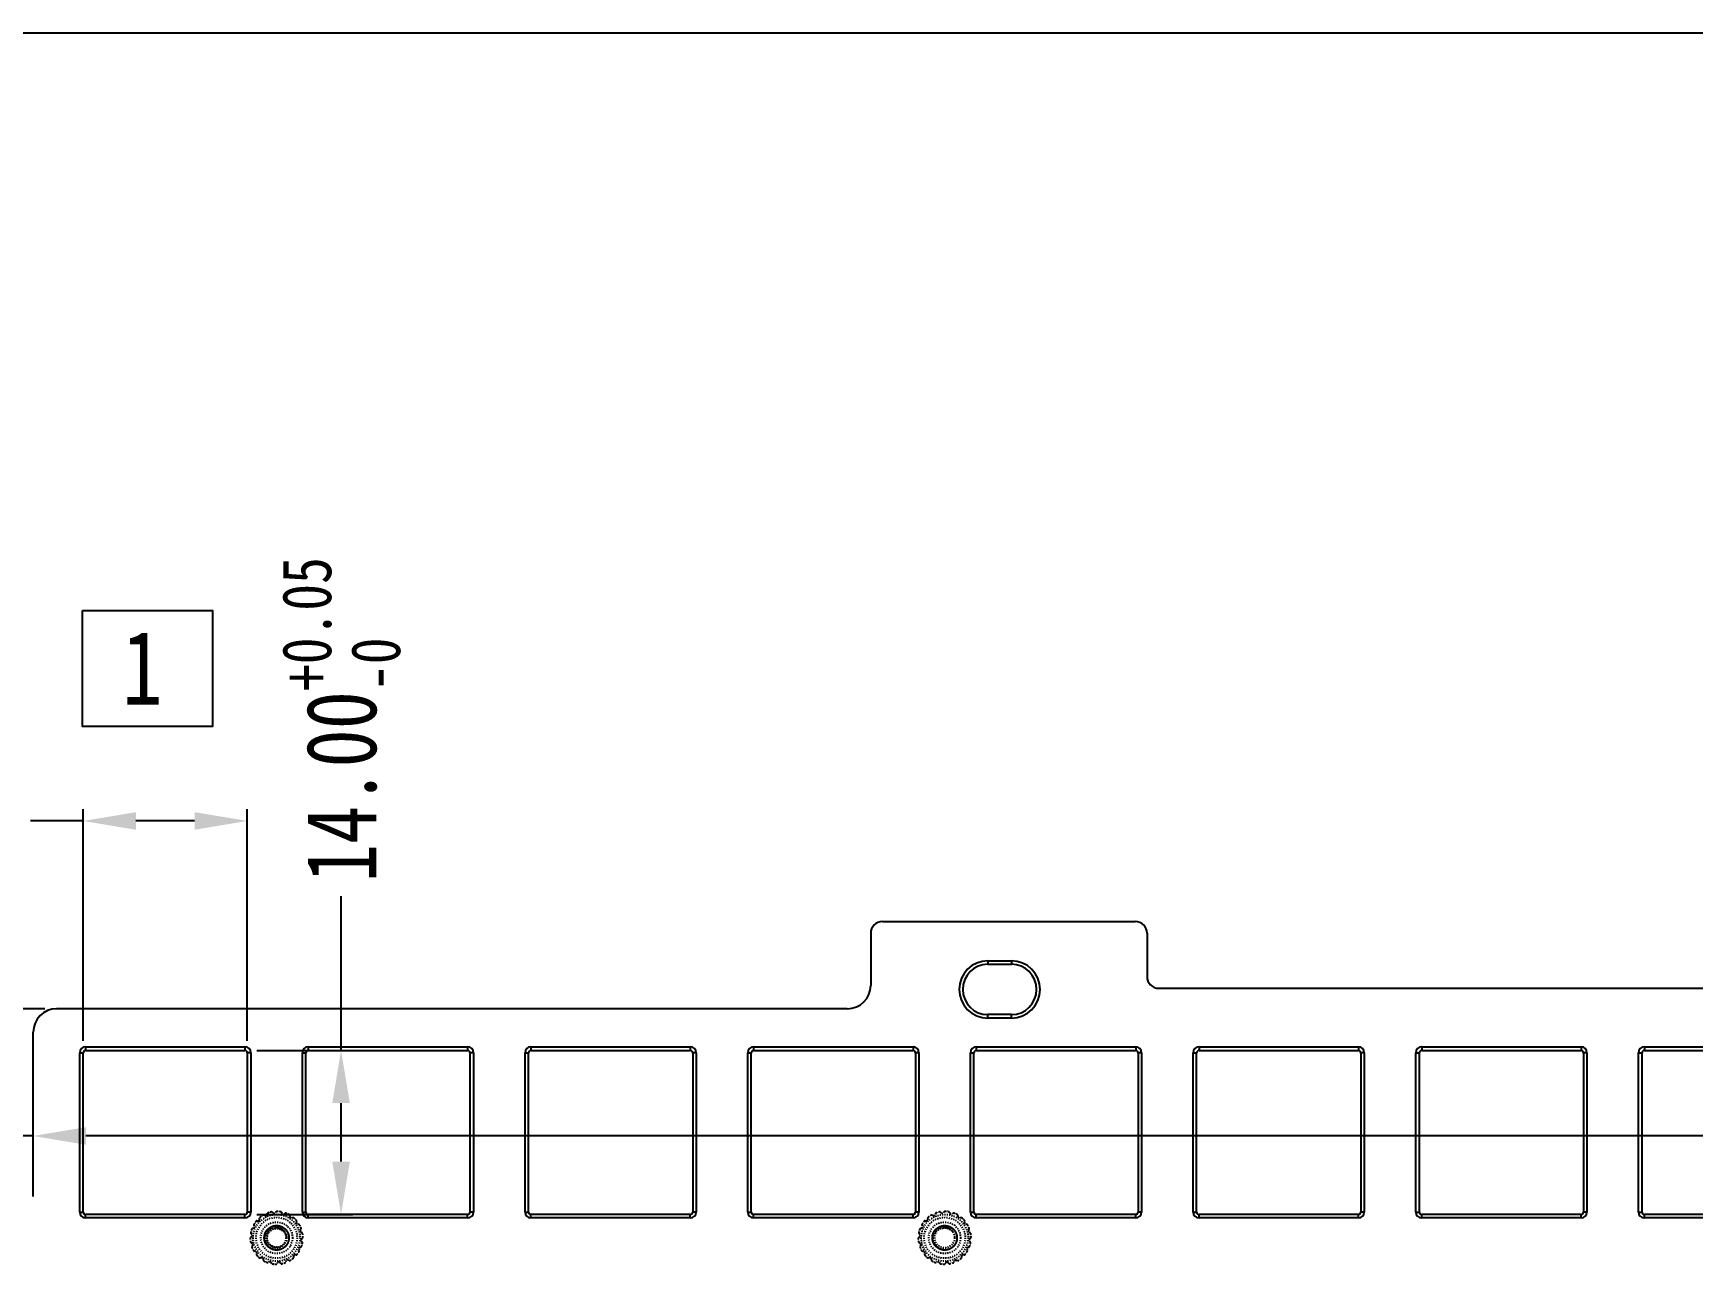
# Model space of a CAD drawing. Header units: inches. Extents: x 1466 to 2556, y -36 to 323.
# Drawn here: x 2161.7 to 2303.3, y 217.5 to 322.8 of the extents above; entities that cross this region are included whole.
import ezdxf

# ---------------------------------------------------------------- set-up
doc = ezdxf.new("R2010")
doc.units = ezdxf.units.IN
doc.header["$LTSCALE"] = 0.909449
doc.header["$MEASUREMENT"] = 0
doc.header["$PDMODE"] = 3
doc.header["$PDSIZE"] = 0.3125
doc.linetypes.add('HIDDEN', pattern=[0.2, 0.1, -0.1])
doc.linetypes.add('PHANTOM', pattern=[0.8, 0.45, -0.05, 0.1, -0.05, 0.1, -0.05])
doc.layers.get('0').update_dxf_attribs({"linetype": 'CONTINUOUS'})
doc.layers.get('Defpoints').update_dxf_attribs({"linetype": 'CONTINUOUS'})
doc.layers.add('DEFAULT_2', color=8, linetype='HIDDEN')
doc.layers.add('DEFAULT_3', color=7, linetype='PHANTOM')
doc.styles.get("Standard").update_dxf_attribs({"font": 'txt', "width": 0.8})
doc.dimstyles.get("Standard").update_dxf_attribs({"dimtxt": 6, "dimasz": 4.5, "dimexe": 1, "dimexo": 1, "dimgap": 0.09, "dimtad": 0, "dimzin": 1, "dimdsep": 46, "dimtxsty": 'STANDARD', "dimcen": 0.09, "dimclrd": 5, "dimclre": 5, "dimclrt": 1, "dimadec": 0, "dimazin": 0, "dimtp": 0.01, "dimtm": 0.01, "dimtfac": 1, "dimtofl": 0, "dimtmove": 0, "dimatfit": 3, "dimfxl": 1, "dimtolj": 1, "dimtzin": 4, "dimarcsym": 0})

# ---------------------------------------------------------------- blocks, each defined once
blk = doc.blocks.new('*D45')
at = {"layer": 'DEFAULT_3', "color": 3, "linetype": 'ByBlock', "lineweight": -2}
for p, q in [((2165.95, 236.75), (2165.95, 256.53)), ((2179.95, 236.75), (2179.95, 256.53)), ((2165.95, 255.53), (2161.45, 255.53)), ((2175.45, 255.53), (2170.45, 255.53))]:
    blk.add_line(p, q, dxfattribs=at)
at = {"layer": 'DEFAULT_3', "color": 3, "linetype": 'ByBlock'}
for points in [[(2170.45, 256.28), (2170.45, 254.78), (2165.95, 255.53)], [(2175.45, 256.28), (2175.45, 254.78), (2179.95, 255.53)]]:
    blk.add_solid(points, dxfattribs=at)
at = {"layer": 'Defpoints', "color": 0, "linetype": 'ByBlock'}
for p in [(2179.95, 255.53), (2165.95, 235.75), (2179.95, 235.75)]:
    blk.add_point(p, dxfattribs=at)
at = {"layer": 'DEFAULT_3', "color": 3, "linetype": 'ByBlock', "insert": (2146.4, 255.53), "char_height": 6, "attachment_point": 5}
blk.add_mtext('\\A1;14.00{\\H0.7x;\\S+0.05^ -0;}', dxfattribs=at)
blk = doc.blocks.new('*D46')
at = {"layer": 'DEFAULT_3', "color": 3, "linetype": 'ByBlock', "lineweight": -2}
for p, q in [((2187.95, 235.95), (2187.95, 249.12)), ((2180.75, 235.95), (2188.95, 235.95)), ((2187.95, 226.45), (2187.95, 231.45)), ((2180.75, 221.95), (2188.95, 221.95))]:
    blk.add_line(p, q, dxfattribs=at)
at = {"layer": 'DEFAULT_3', "color": 3, "linetype": 'ByBlock'}
for points in [[(2187.2, 231.45), (2188.7, 231.45), (2187.95, 235.95)], [(2187.2, 226.45), (2188.7, 226.45), (2187.95, 221.95)]]:
    blk.add_solid(points, dxfattribs=at)
at = {"layer": 'Defpoints', "color": 0, "linetype": 'ByBlock'}
for p in [(2179.75, 235.95), (2187.95, 235.95), (2179.75, 221.95)]:
    blk.add_point(p, dxfattribs=at)
at = {"layer": 'DEFAULT_3', "color": 3, "linetype": 'ByBlock', "insert": (2187.95, 264.17), "char_height": 6, "attachment_point": 5, "rotation": 90}
blk.add_mtext('\\A1;14.00{\\H0.7x;\\S+0.05^ -0;}', dxfattribs=at)
blk = doc.blocks.new('*D49')
at = {"layer": 'DEFAULT_3', "color": 3, "linetype": 'ByBlock', "lineweight": -2}
for p, q in [((2161.68, 224.46), (2161.68, 229.64)), ((2474.28, 224.46), (2474.28, 229.64)), ((2161.68, 228.64), (2157.18, 228.64)), ((2469.78, 228.64), (2166.18, 228.64))]:
    blk.add_line(p, q, dxfattribs=at)
at = {"layer": 'DEFAULT_3', "color": 3, "linetype": 'ByBlock'}
for points in [[(2166.18, 229.39), (2166.18, 227.89), (2161.68, 228.64)], [(2469.78, 229.39), (2469.78, 227.89), (2474.28, 228.64)]]:
    blk.add_solid(points, dxfattribs=at)
at = {"layer": 'Defpoints', "color": 0, "linetype": 'ByBlock'}
for p in [(2161.68, 228.64), (2161.68, 223.46), (2474.28, 223.46)]:
    blk.add_point(p, dxfattribs=at)
at = {"layer": 'DEFAULT_3', "color": 3, "linetype": 'ByBlock', "insert": (2137.49, 228.64), "char_height": 6, "attachment_point": 5}
blk.add_mtext('\\A1;312.60%%P0.10', dxfattribs=at)
blk = doc.blocks.new('*D51')
at = {"layer": 'DEFAULT_3', "color": 3, "linetype": 'ByBlock', "lineweight": -2}
for p, q in [((2162.68, 239.5), (2106.8, 239.5)), ((2107.8, 235), (2107.8, 196.62)), ((2107.8, 138.45), (2107.8, 174.84)), ((2175.71, 133.95), (2106.8, 133.95))]:
    blk.add_line(p, q, dxfattribs=at)
at = {"layer": 'DEFAULT_3', "color": 3, "linetype": 'ByBlock'}
for points in [[(2107.05, 235), (2108.55, 235), (2107.8, 239.5)], [(2107.05, 138.45), (2108.55, 138.45), (2107.8, 133.95)]]:
    blk.add_solid(points, dxfattribs=at)
at = {"layer": 'Defpoints', "color": 0, "linetype": 'ByBlock'}
for p in [(2163.68, 239.5), (2107.8, 133.95), (2176.71, 133.95)]:
    blk.add_point(p, dxfattribs=at)
at = {"layer": 'DEFAULT_3', "color": 3, "linetype": 'ByBlock', "insert": (2107.8, 185.73), "char_height": 6, "attachment_point": 5, "rotation": 90}
blk.add_mtext('\\A1;105.55', dxfattribs=at)

msp = doc.modelspace()

# ---------------------------------------------------------------- linework, layer by layer
at = {"color": 7, "linetype": 'Continuous'}
for p, q in [((2234.138, 246.947), (2255.713, 246.947)), ((2233.138, 245.947), (2233.138, 241.497)), ((2256.713, 245.947), (2256.713, 242.247)), ((2243.138, 243.597), (2243.138, 243.297)), ((2243.138, 243.597), (2245.138, 243.597)), ((2245.138, 243.597), (2245.138, 243.297)), ((2243.138, 243.297), (2245.138, 243.297)), ((2257.713, 241.247), (2381.713, 241.247)), ((2231.138, 239.497), (2163.683, 239.497)), ((2243.138, 238.697), (2243.138, 238.997)), ((2245.138, 238.997), (2243.138, 238.997)), ((2245.138, 238.697), (2243.138, 238.697)), ((2245.138, 238.697), (2245.138, 238.997)), ((2161.683, 223.462), (2161.683, 237.497)), ((2165.648, 222.147), (2165.648, 235.747)), ((2165.648, 235.747), (2165.948, 235.747)), ((2165.948, 222.147), (2165.948, 235.747)), ((2166.148, 236.247), (2166.148, 235.947)), ((2166.148, 236.247), (2179.748, 236.247)), ((2166.148, 235.947), (2179.748, 235.947)), ((2179.748, 236.247), (2179.748, 235.947)), ((2179.948, 235.747), (2179.948, 222.147)), ((2180.248, 235.747), (2179.948, 235.747)), ((2180.248, 235.747), (2180.248, 222.147)), ((2184.648, 222.147), (2184.648, 235.747)), ((2184.648, 235.747), (2184.948, 235.747)), ((2184.948, 222.147), (2184.948, 235.747)), ((2185.148, 236.247), (2185.148, 235.947)), ((2185.148, 236.247), (2198.748, 236.247)), ((2185.148, 235.947), (2198.748, 235.947)), ((2198.748, 236.247), (2198.748, 235.947)), ((2198.948, 235.747), (2198.948, 222.147)), ((2199.248, 235.747), (2198.948, 235.747)), ((2199.248, 235.747), (2199.248, 222.147)), ((2203.648, 222.147), (2203.648, 235.747)), ((2203.648, 235.747), (2203.948, 235.747)), ((2203.948, 222.147), (2203.948, 235.747)), ((2204.148, 236.247), (2204.148, 235.947)), ((2204.148, 236.247), (2217.748, 236.247)), ((2204.148, 235.947), (2217.748, 235.947)), ((2217.748, 236.247), (2217.748, 235.947)), ((2217.948, 235.747), (2217.948, 222.147)), ((2218.248, 235.747), (2217.948, 235.747)), ((2218.248, 235.747), (2218.248, 222.147)), ((2222.648, 222.147), (2222.648, 235.747)), ((2222.648, 235.747), (2222.948, 235.747)), ((2222.948, 222.147), (2222.948, 235.747)), ((2223.148, 236.247), (2223.148, 235.947)), ((2223.148, 236.247), (2236.748, 236.247)), ((2223.148, 235.947), (2236.748, 235.947)), ((2236.748, 236.247), (2236.748, 235.947)), ((2236.948, 235.747), (2236.948, 222.147)), ((2237.248, 235.747), (2236.948, 235.747)), ((2237.248, 235.747), (2237.248, 222.147)), ((2241.648, 222.147), (2241.648, 235.747)), ((2241.648, 235.747), (2241.948, 235.747)), ((2241.948, 222.147), (2241.948, 235.747)), ((2242.148, 236.247), (2242.148, 235.947)), ((2242.148, 236.247), (2255.748, 236.247)), ((2242.148, 235.947), (2255.748, 235.947)), ((2255.748, 236.247), (2255.748, 235.947)), ((2255.948, 235.747), (2255.948, 222.147)), ((2256.248, 235.747), (2255.948, 235.747)), ((2256.248, 235.747), (2256.248, 222.147)), ((2260.648, 222.147), (2260.648, 235.747)), ((2260.648, 235.747), (2260.948, 235.747)), ((2260.948, 222.147), (2260.948, 235.747)), ((2261.148, 236.247), (2261.148, 235.947)), ((2261.148, 236.247), (2274.748, 236.247)), ((2261.148, 235.947), (2274.748, 235.947)), ((2274.748, 236.247), (2274.748, 235.947)), ((2274.948, 235.747), (2274.948, 222.147)), ((2275.248, 235.747), (2274.948, 235.747)), ((2275.248, 235.747), (2275.248, 222.147)), ((2279.648, 222.147), (2279.648, 235.747)), ((2279.648, 235.747), (2279.948, 235.747)), ((2279.948, 222.147), (2279.948, 235.747)), ((2280.148, 236.247), (2280.148, 235.947)), ((2280.148, 236.247), (2293.748, 236.247)), ((2280.148, 235.947), (2293.748, 235.947)), ((2293.748, 236.247), (2293.748, 235.947)), ((2293.948, 235.747), (2293.948, 222.147)), ((2294.248, 235.747), (2293.948, 235.747)), ((2294.248, 235.747), (2294.248, 222.147)), ((2298.648, 222.147), (2298.648, 235.747)), ((2298.648, 235.747), (2298.948, 235.747)), ((2298.948, 222.147), (2298.948, 235.747)), ((2299.148, 236.247), (2299.148, 235.947)), ((2299.148, 236.247), (2312.748, 236.247)), ((2299.148, 235.947), (2312.748, 235.947)), ((2165.648, 222.147), (2165.948, 222.147)), ((2166.148, 221.647), (2166.148, 221.947)), ((2179.748, 221.947), (2166.148, 221.947)), ((2179.748, 221.647), (2166.148, 221.647)), ((2179.748, 221.647), (2179.748, 221.947)), ((2180.248, 222.147), (2179.948, 222.147)), ((2184.648, 222.147), (2184.948, 222.147)), ((2185.148, 221.647), (2185.148, 221.947)), ((2198.748, 221.947), (2185.148, 221.947)), ((2198.748, 221.647), (2185.148, 221.647)), ((2198.748, 221.647), (2198.748, 221.947)), ((2199.248, 222.147), (2198.948, 222.147)), ((2203.648, 222.147), (2203.948, 222.147)), ((2204.148, 221.647), (2204.148, 221.947)), ((2217.748, 221.947), (2204.148, 221.947)), ((2217.748, 221.647), (2204.148, 221.647)), ((2217.748, 221.647), (2217.748, 221.947)), ((2218.248, 222.147), (2217.948, 222.147)), ((2222.648, 222.147), (2222.948, 222.147)), ((2223.148, 221.647), (2223.148, 221.947)), ((2236.748, 221.947), (2223.148, 221.947)), ((2236.748, 221.647), (2223.148, 221.647)), ((2236.748, 221.647), (2236.748, 221.947)), ((2237.248, 222.147), (2236.948, 222.147)), ((2241.648, 222.147), (2241.948, 222.147)), ((2242.148, 221.647), (2242.148, 221.947)), ((2255.748, 221.947), (2242.148, 221.947)), ((2255.748, 221.647), (2242.148, 221.647)), ((2255.748, 221.647), (2255.748, 221.947)), ((2256.248, 222.147), (2255.948, 222.147)), ((2260.648, 222.147), (2260.948, 222.147)), ((2261.148, 221.647), (2261.148, 221.947)), ((2274.748, 221.947), (2261.148, 221.947)), ((2274.748, 221.647), (2261.148, 221.647)), ((2274.748, 221.647), (2274.748, 221.947)), ((2275.248, 222.147), (2274.948, 222.147)), ((2279.648, 222.147), (2279.948, 222.147)), ((2280.148, 221.647), (2280.148, 221.947)), ((2293.748, 221.947), (2280.148, 221.947)), ((2293.748, 221.647), (2280.148, 221.647)), ((2293.748, 221.647), (2293.748, 221.947)), ((2294.248, 222.147), (2293.948, 222.147)), ((2298.648, 222.147), (2298.948, 222.147)), ((2299.148, 221.647), (2299.148, 221.947)), ((2312.748, 221.947), (2299.148, 221.947)), ((2312.748, 221.647), (2299.148, 221.647))]:
    msp.add_line(p, q, dxfattribs=at)
for points in [[(2049.467, -35.638), (2556.364, -35.638), (2556.364, 322.773), (2049.467, 322.773)], [(2165.89, 273.502), (2176.983, 273.502), (2176.983, 263.607), (2165.89, 263.607)]]:
    msp.add_lwpolyline(points, close=True)
for centre, radius, start, end in [((2234.138, 245.947), 1, 90, 180), ((2255.713, 245.947), 1, 0, 90), ((2243.138, 241.147), 2.45, 90, 270), ((2245.138, 241.147), 2.45, 270, 90), ((2243.138, 241.147), 2.15, 90, 270), ((2245.138, 241.147), 2.15, 270, 90), ((2257.713, 242.247), 1, 180, 270), ((2231.138, 241.497), 2, 270, 0), ((2163.683, 237.497), 2, 90, 180), ((2166.148, 235.747), 0.5, 90, 180), ((2166.148, 235.747), 0.2, 90, 180), ((2179.748, 235.747), 0.5, 0, 90), ((2179.748, 235.747), 0.2, 0, 90), ((2185.148, 235.747), 0.5, 90, 180), ((2185.148, 235.747), 0.2, 90, 180), ((2198.748, 235.747), 0.5, 0, 90), ((2198.748, 235.747), 0.2, 0, 90), ((2204.148, 235.747), 0.5, 90, 180), ((2204.148, 235.747), 0.2, 90, 180), ((2217.748, 235.747), 0.5, 0, 90), ((2217.748, 235.747), 0.2, 0, 90), ((2223.148, 235.747), 0.5, 90, 180), ((2223.148, 235.747), 0.2, 90, 180), ((2236.748, 235.747), 0.5, 0, 90), ((2236.748, 235.747), 0.2, 0, 90), ((2242.148, 235.747), 0.5, 90, 180), ((2242.148, 235.747), 0.2, 90, 180), ((2255.748, 235.747), 0.5, 0, 90), ((2255.748, 235.747), 0.2, 0, 90), ((2261.148, 235.747), 0.5, 90, 180), ((2261.148, 235.747), 0.2, 90, 180), ((2274.748, 235.747), 0.5, 0, 90), ((2274.748, 235.747), 0.2, 0, 90), ((2280.148, 235.747), 0.5, 90, 180), ((2280.148, 235.747), 0.2, 90, 180), ((2293.748, 235.747), 0.5, 0, 90), ((2293.748, 235.747), 0.2, 0, 90), ((2299.148, 235.747), 0.5, 90, 180), ((2299.148, 235.747), 0.2, 90, 180), ((2166.148, 222.147), 0.5, 180, 270), ((2166.148, 222.147), 0.2, 180, 270), ((2179.748, 222.147), 0.5, 270, 360), ((2179.748, 222.147), 0.2, 270, 0), ((2185.148, 222.147), 0.5, 180, 270), ((2185.148, 222.147), 0.2, 180, 270), ((2198.748, 222.147), 0.5, 270, 0), ((2198.748, 222.147), 0.2, 270, 0), ((2204.148, 222.147), 0.5, 180, 270), ((2204.148, 222.147), 0.2, 180, 270), ((2217.748, 222.147), 0.5, 270, 0), ((2217.748, 222.147), 0.2, 270, 0), ((2223.148, 222.147), 0.5, 180, 270), ((2223.148, 222.147), 0.2, 180, 270), ((2236.748, 222.147), 0.5, 270, 0), ((2236.748, 222.147), 0.2, 270, 0), ((2242.148, 222.147), 0.5, 180, 270), ((2242.148, 222.147), 0.2, 180, 270), ((2255.748, 222.147), 0.5, 270, 0), ((2255.748, 222.147), 0.2, 270, 0), ((2261.148, 222.147), 0.5, 180, 270), ((2261.148, 222.147), 0.2, 180, 270), ((2274.748, 222.147), 0.5, 270, 0), ((2274.748, 222.147), 0.2, 270, 0), ((2280.148, 222.147), 0.5, 180, 270), ((2280.148, 222.147), 0.2, 180, 270), ((2293.748, 222.147), 0.5, 270, 0), ((2293.748, 222.147), 0.2, 270, 0), ((2299.148, 222.147), 0.5, 180, 270), ((2299.148, 222.147), 0.2, 180, 270)]:
    msp.add_arc(centre, radius, start, end, dxfattribs=at)
at = {"layer": 'DEFAULT_2', "color": 8, "linetype": 'HIDDEN'}
for p, q in [((2180.515, 221.028), (2180.558, 220.905)), ((2180.771, 221.394), (2180.901, 221.395)), ((2181, 221.494), (2181.002, 221.624)), ((2181.49, 221.837), (2181.36, 221.883)), ((2181.662, 222.018), (2181.616, 221.896)), ((2182.194, 222.051), (2182.088, 222.138)), ((2182.418, 222.162), (2182.333, 222.063)), ((2182.448, 220.797), (2182.448, 220.994)), ((2182.929, 222.011), (2182.859, 222.129)), ((2183.177, 222.038), (2183.064, 221.975)), ((2183.606, 221.722), (2183.581, 221.857)), ((2183.849, 221.663), (2183.721, 221.642)), ((2184.143, 221.219), (2184.166, 221.355)), ((2184.351, 221.08), (2184.224, 221.105)), ((2237.515, 221.028), (2237.558, 220.905)), ((2237.771, 221.394), (2237.901, 221.395)), ((2238, 221.494), (2238.002, 221.624)), ((2238.49, 221.837), (2238.36, 221.883)), ((2238.662, 222.018), (2238.616, 221.896)), ((2239.194, 222.051), (2239.088, 222.138)), ((2239.418, 222.162), (2239.333, 222.063)), ((2239.448, 220.797), (2239.448, 220.994)), ((2239.929, 222.011), (2239.859, 222.129)), ((2240.177, 222.038), (2240.064, 221.975)), ((2240.606, 221.722), (2240.581, 221.857)), ((2240.849, 221.663), (2240.721, 221.642)), ((2241.143, 221.219), (2241.166, 221.355)), ((2241.351, 221.08), (2241.224, 221.105)), ((2180.332, 220.062), (2180.228, 219.972)), ((2180.262, 220.302), (2180.344, 220.201)), ((2180.384, 219.466), (2180.273, 219.532)), ((2180.499, 220.779), (2180.37, 220.73)), ((2184.476, 220.563), (2184.544, 220.682)), ((2184.624, 220.361), (2184.512, 220.428)), ((2184.552, 219.693), (2184.635, 219.592)), ((2184.565, 219.832), (2184.669, 219.921)), ((2237.332, 220.062), (2237.228, 219.972)), ((2237.262, 220.302), (2237.344, 220.201)), ((2237.384, 219.466), (2237.273, 219.532)), ((2237.499, 220.779), (2237.37, 220.73)), ((2241.476, 220.563), (2241.544, 220.682)), ((2241.624, 220.361), (2241.512, 220.428)), ((2241.552, 219.693), (2241.635, 219.592)), ((2241.565, 219.832), (2241.669, 219.921)), ((2180.42, 219.331), (2180.353, 219.211)), ((2180.673, 218.789), (2180.546, 218.813)), ((2180.753, 218.675), (2180.731, 218.539)), ((2181.176, 218.252), (2181.048, 218.231)), ((2181.291, 218.172), (2181.316, 218.037)), ((2183.897, 218.4), (2183.895, 218.27)), ((2184.125, 218.5), (2183.996, 218.498)), ((2184.339, 218.988), (2184.382, 218.866)), ((2184.398, 219.115), (2184.526, 219.164)), ((2237.42, 219.331), (2237.353, 219.211)), ((2237.673, 218.789), (2237.546, 218.813)), ((2237.753, 218.675), (2237.731, 218.539)), ((2238.176, 218.252), (2238.048, 218.231)), ((2238.291, 218.172), (2238.316, 218.037)), ((2240.897, 218.4), (2240.895, 218.27)), ((2241.125, 218.5), (2240.996, 218.498)), ((2241.339, 218.988), (2241.382, 218.866)), ((2241.398, 219.115), (2241.526, 219.164)), ((2181.833, 217.919), (2181.719, 217.855)), ((2181.968, 217.883), (2182.038, 217.764)), ((2182.563, 217.831), (2182.479, 217.732)), ((2182.703, 217.843), (2182.809, 217.756)), ((2183.28, 217.998), (2183.234, 217.876)), ((2183.407, 218.057), (2183.537, 218.011)), ((2238.833, 217.919), (2238.719, 217.855)), ((2238.968, 217.883), (2239.038, 217.764)), ((2239.563, 217.831), (2239.479, 217.732)), ((2239.703, 217.843), (2239.809, 217.756)), ((2240.28, 217.998), (2240.234, 217.876)), ((2240.407, 218.057), (2240.537, 218.011))]:
    msp.add_line(p, q, dxfattribs=at)
for centre, radius in [((2182.448, 219.947), 2), ((2182.448, 219.947), 1.75), ((2182.448, 219.947), 1.35), ((2239.448, 219.947), 2), ((2239.448, 219.947), 1.75), ((2239.448, 219.947), 1.35), ((2182.448, 219.947), 0.85), ((2182.448, 219.947), 0.8), ((2239.448, 219.947), 0.85), ((2239.448, 219.947), 0.85)]:
    msp.add_circle(centre, radius, dxfattribs=at)
for centre, radius, start, end in [((2180.464, 220.872), 0.1, 290.68927, 19.31073), ((2180.61, 221.061), 0.1, 148.78772, 199.31073), ((2182.448, 219.947), 2.25, 141.21228, 148.78772), ((2180.772, 221.294), 0.1, 90.68927, 141.21228), ((2180.9, 221.495), 0.1, 270.68927, 359.31073), ((2181.102, 221.623), 0.1, 128.78772, 179.31073), ((2182.448, 219.947), 2.25, 121.21228, 128.78772), ((2181.334, 221.786), 0.1, 70.68927, 121.21228), ((2181.523, 221.931), 0.1, 250.68927, 339.31073), ((2181.756, 221.982), 0.1, 108.78772, 159.31073), ((2182.448, 219.947), 2.25, 101.21228, 108.78772), ((2182.03, 222.056), 0.1, 50.68927, 101.21228), ((2182.258, 222.128), 0.1, 230.68927, 319.31073), ((2182.494, 222.096), 0.1, 88.78772, 139.31073), ((2182.448, 219.947), 2.25, 81.21228, 88.78772), ((2182.777, 222.072), 0.1, 30.68927, 81.21228), ((2183.015, 222.062), 0.1, 210.68927, 299.31073), ((2183.226, 221.951), 0.1, 68.78772, 119.31073), ((2182.448, 219.947), 2.25, 61.21228, 68.78772), ((2183.484, 221.831), 0.1, 10.68927, 61.21228), ((2183.704, 221.741), 0.1, 190.68927, 279.31073), ((2183.865, 221.564), 0.1, 48.78772, 99.31073), ((2182.448, 219.947), 2.25, 41.21228, 48.78772), ((2184.066, 221.363), 0.1, 350.68927, 41.21228), ((2184.242, 221.203), 0.1, 170.68927, 259.31073), ((2184.333, 220.982), 0.1, 28.78772, 79.31073), ((2182.448, 219.947), 2.25, 21.21228, 28.78772), ((2237.464, 220.872), 0.1, 290.68927, 19.31073), ((2237.61, 221.061), 0.1, 148.78772, 199.31073), ((2239.448, 219.947), 2.25, 141.21228, 148.78772), ((2237.772, 221.294), 0.1, 90.68927, 141.21228), ((2237.9, 221.495), 0.1, 270.68927, 359.31073), ((2238.102, 221.623), 0.1, 128.78772, 179.31073), ((2239.448, 219.947), 2.25, 121.21228, 128.78772), ((2238.334, 221.786), 0.1, 70.68927, 121.21228), ((2238.523, 221.931), 0.1, 250.68927, 339.31073), ((2238.756, 221.982), 0.1, 108.78772, 159.31073), ((2239.448, 219.947), 2.25, 101.21228, 108.78772), ((2239.03, 222.056), 0.1, 50.68927, 101.21228), ((2239.258, 222.128), 0.1, 230.68927, 319.31073), ((2239.494, 222.096), 0.1, 88.78772, 139.31073), ((2239.448, 219.947), 2.25, 81.21228, 88.78772), ((2239.777, 222.072), 0.1, 30.68927, 81.21228), ((2240.015, 222.062), 0.1, 210.68927, 299.31073), ((2240.226, 221.951), 0.1, 68.78772, 119.31073), ((2239.448, 219.947), 2.25, 61.21228, 68.78772), ((2240.484, 221.831), 0.1, 10.68927, 61.21228), ((2240.704, 221.741), 0.1, 190.68927, 279.31073), ((2240.865, 221.564), 0.1, 48.78772, 99.31073), ((2239.448, 219.947), 2.25, 41.21228, 48.78772), ((2241.066, 221.363), 0.1, 350.68927, 41.21228), ((2241.242, 221.203), 0.1, 170.68927, 259.31073), ((2241.333, 220.982), 0.1, 28.78772, 79.31073), ((2239.448, 219.947), 2.25, 21.21228, 28.78772), ((2180.299, 219.901), 0.1, 130.68927, 181.21228), ((2182.448, 219.947), 2.25, 181.21228, 188.78772), ((2180.324, 219.618), 0.1, 188.78772, 239.31073), ((2180.339, 220.365), 0.1, 168.78772, 219.31073), ((2182.448, 219.947), 2.25, 161.21228, 168.78772), ((2180.413, 220.639), 0.1, 110.68927, 161.21228), ((2180.267, 220.138), 0.1, 310.68927, 39.31073), ((2184.564, 220.514), 0.1, 150.68927, 239.31073), ((2184.63, 219.756), 0.1, 130.68927, 219.31073), ((2184.453, 220.725), 0.1, 330.68927, 21.21228), ((2182.448, 219.947), 2.25, 341.21228, 348.78772), ((2184.573, 220.275), 0.1, 8.78772, 59.31073), ((2184.557, 219.529), 0.1, 348.78772, 39.31073), ((2184.598, 219.992), 0.1, 310.68927, 1.21228), ((2182.448, 219.947), 2.25, 1.21228, 8.78772), ((2237.299, 219.901), 0.1, 130.68927, 181.21228), ((2239.448, 219.947), 2.25, 181.21228, 188.78772), ((2237.324, 219.618), 0.1, 188.78772, 239.31073), ((2237.339, 220.365), 0.1, 168.78772, 219.31073), ((2239.448, 219.947), 2.25, 161.21228, 168.78772), ((2237.413, 220.639), 0.1, 110.68927, 161.21228), ((2237.267, 220.138), 0.1, 310.68927, 39.31073), ((2241.564, 220.514), 0.1, 150.68927, 239.31073), ((2241.63, 219.756), 0.1, 130.68927, 219.31073), ((2241.453, 220.725), 0.1, 330.68927, 21.21228), ((2239.448, 219.947), 2.25, 341.21228, 348.78772), ((2241.573, 220.275), 0.1, 8.78772, 59.31073), ((2241.557, 219.529), 0.1, 348.78772, 39.31073), ((2241.598, 219.992), 0.1, 310.68927, 1.21228), ((2239.448, 219.947), 2.25, 1.21228, 8.78772), ((2180.444, 219.169), 0.1, 150.68927, 201.21228), ((2182.448, 219.947), 2.25, 201.21228, 208.78772), ((2180.333, 219.38), 0.1, 330.68927, 59.31073), ((2180.564, 218.911), 0.1, 208.78772, 259.31073), ((2180.655, 218.691), 0.1, 350.68927, 79.31073), ((2180.831, 218.53), 0.1, 170.68927, 221.21228), ((2182.448, 219.947), 2.25, 221.21228, 228.78772), ((2181.032, 218.329), 0.1, 228.78772, 279.31073), ((2181.192, 218.153), 0.1, 10.68927, 99.31073), ((2183.374, 217.962), 0.1, 70.68927, 159.31073), ((2182.448, 219.947), 2.25, 301.21228, 308.78772), ((2183.795, 218.271), 0.1, 308.78772, 359.31073), ((2183.997, 218.398), 0.1, 90.68927, 179.31073), ((2184.124, 218.6), 0.1, 270.68927, 321.21228), ((2182.448, 219.947), 2.25, 321.21228, 328.78772), ((2184.433, 219.021), 0.1, 110.68927, 199.31073), ((2184.287, 218.833), 0.1, 328.78772, 19.31073), ((2184.484, 219.254), 0.1, 290.68927, 341.21228), ((2237.444, 219.169), 0.1, 150.68927, 201.21228), ((2239.448, 219.947), 2.25, 201.21228, 208.78772), ((2237.333, 219.38), 0.1, 330.68927, 59.31073), ((2237.564, 218.911), 0.1, 208.78772, 259.31073), ((2237.655, 218.691), 0.1, 350.68927, 79.31073), ((2237.831, 218.53), 0.1, 170.68927, 221.21228), ((2239.448, 219.947), 2.25, 221.21228, 228.78772), ((2238.032, 218.329), 0.1, 228.78772, 279.31073), ((2238.192, 218.153), 0.1, 10.68927, 99.31073), ((2240.374, 217.962), 0.1, 70.68927, 159.31073), ((2239.448, 219.947), 2.25, 301.21228, 308.78772), ((2240.795, 218.271), 0.1, 308.78772, 359.31073), ((2240.997, 218.398), 0.1, 90.68927, 179.31073), ((2241.124, 218.6), 0.1, 270.68927, 321.21228), ((2239.448, 219.947), 2.25, 321.21228, 328.78772), ((2241.433, 219.021), 0.1, 110.68927, 199.31073), ((2241.287, 218.833), 0.1, 328.78772, 19.31073), ((2241.484, 219.254), 0.1, 290.68927, 341.21228), ((2181.413, 218.063), 0.1, 190.68927, 241.21228), ((2182.448, 219.947), 2.25, 241.21228, 248.78772), ((2181.67, 217.942), 0.1, 248.78772, 299.31073), ((2181.882, 217.832), 0.1, 30.68927, 119.31073), ((2182.12, 217.822), 0.1, 210.68927, 261.21228), ((2182.448, 219.947), 2.25, 261.21228, 268.78772), ((2182.403, 217.797), 0.1, 268.78772, 319.31073), ((2182.639, 217.765), 0.1, 50.68927, 139.31073), ((2182.866, 217.838), 0.1, 230.68927, 281.21228), ((2182.448, 219.947), 2.25, 281.21228, 288.78772), ((2183.141, 217.911), 0.1, 288.78772, 339.31073), ((2183.563, 218.108), 0.1, 250.68927, 301.21228), ((2238.413, 218.063), 0.1, 190.68927, 241.21228), ((2239.448, 219.947), 2.25, 241.21228, 248.78772), ((2238.67, 217.942), 0.1, 248.78772, 299.31073), ((2238.882, 217.832), 0.1, 30.68927, 119.31073), ((2239.12, 217.822), 0.1, 210.68927, 261.21228), ((2239.448, 219.947), 2.25, 261.21228, 268.78772), ((2239.403, 217.797), 0.1, 268.78772, 319.31073), ((2239.639, 217.765), 0.1, 50.68927, 139.31073), ((2239.866, 217.838), 0.1, 230.68927, 281.21228), ((2239.448, 219.947), 2.25, 281.21228, 288.78772), ((2240.141, 217.911), 0.1, 288.78772, 339.31073), ((2240.563, 218.108), 0.1, 250.68927, 301.21228)]:
    msp.add_arc(centre, radius, start, end, dxfattribs=at)
for points, knots in [([(2182.448, 220.994), (2182.544, 220.994), (2182.737, 220.968), (2183.004, 220.85), (2183.229, 220.666), (2183.394, 220.426), (2183.49, 220.15), (2183.505, 219.859), (2183.442, 219.575), (2183.303, 219.319), (2183.1, 219.109), (2182.848, 218.964), (2182.612, 218.904), (2182.42, 218.896), (2182.228, 218.915), (2182.042, 218.973), (2181.874, 219.067), (2181.759, 219.154), (2181.656, 219.257), (2181.569, 219.372), (2181.498, 219.498), (2181.446, 219.633), (2181.412, 219.774), (2181.398, 219.917), (2181.404, 220.062), (2181.43, 220.204), (2181.475, 220.342), (2181.538, 220.472), (2181.619, 220.592), (2181.715, 220.7), (2181.826, 220.793), (2181.948, 220.871), (2182.079, 220.931), (2182.264, 220.986), (2182.458, 221.002), (2182.649, 220.978), (2182.835, 220.929), (2183.009, 220.84), (2183.16, 220.72), (2183.292, 220.581), (2183.419, 220.373), (2183.499, 220.093), (2183.499, 219.802), (2183.395, 219.43), (2183.077, 219.041), (2182.602, 218.879), (2182.217, 218.912), (2181.944, 219.013), (2181.709, 219.186), (2181.56, 219.378), (2181.475, 219.551), (2181.415, 219.734), (2181.393, 219.927), (2181.412, 220.119), (2181.456, 220.306), (2181.539, 220.483), (2181.655, 220.636), (2181.758, 220.739), (2181.873, 220.826), (2181.999, 220.897), (2182.134, 220.95), (2182.275, 220.983), (2182.418, 220.997), (2182.563, 220.991), (2182.705, 220.966), (2182.843, 220.921), (2182.973, 220.857), (2183.093, 220.777), (2183.201, 220.68), (2183.295, 220.57), (2183.372, 220.448), (2183.432, 220.316), (2183.474, 220.178), (2183.503, 219.987), (2183.489, 219.745), (2183.396, 219.469), (2183.229, 219.229), (2183.005, 219.043), (2182.738, 218.927), (2182.45, 218.886), (2182.161, 218.926), (2181.894, 219.042), (2181.669, 219.228), (2181.502, 219.467), (2181.408, 219.742), (2181.391, 220.033), (2181.433, 220.223), (2181.467, 220.313)], [0, 0, 0, 0, 0.0156207, 0.0312417, 0.0468618, 0.0624828, 0.0781031, 0.0937235, 0.1093442, 0.1249647, 0.1405859, 0.1562066, 0.1718275, 0.1796564, 0.187485, 0.2031064, 0.2109353, 0.2187644, 0.2265933, 0.2344223, 0.2422506, 0.2500798, 0.2579085, 0.2657376, 0.273566, 0.2813951, 0.2892239, 0.2970531, 0.304882, 0.3127109, 0.3205401, 0.328369, 0.3361983, 0.3440269, 0.3596489, 0.3674779, 0.3753061, 0.3909275, 0.3987563, 0.4065849, 0.422206, 0.4378259, 0.4534474, 0.4690682, 0.5000189, 0.5309693, 0.5465897, 0.5622108, 0.5778305, 0.5934519, 0.6012804, 0.6091092, 0.6247304, 0.6325586, 0.6403878, 0.6560103, 0.6638391, 0.6716685, 0.6794976, 0.6873268, 0.6951557, 0.7029845, 0.7108136, 0.7186426, 0.7264716, 0.7343, 0.7421292, 0.7499578, 0.7577868, 0.765615, 0.7734441, 0.7812731, 0.7891022, 0.7969311, 0.8125525, 0.8281721, 0.8437932, 0.8594143, 0.8750359, 0.8906567, 0.9062774, 0.9218976, 0.9375176, 0.9531382, 0.968758, 0.9843791, 1, 1, 1, 1]), ([(2181.762, 219.155), (2181.69, 219.218), (2181.561, 219.364), (2181.458, 219.584), (2181.412, 219.771), (2181.393, 219.963), (2181.42, 220.205), (2181.528, 220.475), (2181.707, 220.705), (2181.941, 220.879), (2182.214, 220.981), (2182.504, 221.007), (2182.79, 220.951), (2183.051, 220.82), (2183.265, 220.623), (2183.393, 220.417), (2183.459, 220.236), (2183.489, 220.094), (2183.499, 219.95), (2183.49, 219.805), (2183.46, 219.664), (2183.396, 219.482), (2183.294, 219.316), (2183.162, 219.176), (2183.05, 219.085), (2182.925, 219.011), (2182.792, 218.954), (2182.653, 218.916), (2182.509, 218.898), (2182.365, 218.9), (2182.222, 218.921), (2182.083, 218.961), (2181.907, 219.041), (2181.75, 219.156), (2181.621, 219.299), (2181.513, 219.458), (2181.439, 219.639), (2181.404, 219.828), (2181.396, 220.021), (2181.435, 220.26), (2181.538, 220.481), (2181.654, 220.634), (2181.79, 220.771), (2181.993, 220.905), (2182.271, 220.992), (2182.562, 221.002), (2182.844, 220.93), (2183.097, 220.786), (2183.267, 220.612), (2183.371, 220.45), (2183.452, 220.275), (2183.505, 220.038), (2183.493, 219.795), (2183.443, 219.609), (2183.369, 219.431), (2183.259, 219.271), (2183.119, 219.138), (2182.963, 219.026), (2182.785, 218.946), (2182.596, 218.906), (2182.452, 218.896), (2182.308, 218.906), (2182.166, 218.935), (2182.029, 218.983), (2181.901, 219.05), (2181.783, 219.134), (2181.678, 219.233), (2181.587, 219.345), (2181.488, 219.51), (2181.424, 219.694), (2181.399, 219.885), (2181.401, 220.03), (2181.422, 220.173), (2181.463, 220.312), (2181.522, 220.444), (2181.625, 220.607), (2181.761, 220.747), (2181.92, 220.855), (2182.092, 220.94), (2182.328, 221), (2182.619, 220.994), (2182.897, 220.907), (2183.142, 220.75), (2183.334, 220.53), (2183.46, 220.267), (2183.508, 219.98), (2183.483, 219.738), (2183.423, 219.555), (2183.339, 219.382), (2183.191, 219.189), (2183.035, 219.073), (2182.95, 219.027)], [0, 0, 0, 0, 0.0156096, 0.031221, 0.0390447, 0.0468683, 0.0624787, 0.0780888, 0.0936992, 0.1093098, 0.1249201, 0.1405311, 0.156141, 0.1717516, 0.1873612, 0.2029723, 0.210796, 0.2186198, 0.2264437, 0.2342675, 0.242091, 0.2499147, 0.2655261, 0.2733497, 0.2811733, 0.2889973, 0.2968212, 0.3046448, 0.3124685, 0.3202923, 0.3281163, 0.33594, 0.3437638, 0.3593756, 0.3671993, 0.3750228, 0.390634, 0.3984577, 0.4062812, 0.4218922, 0.437502, 0.4453257, 0.4531497, 0.4687598, 0.4843705, 0.499981, 0.5155915, 0.5312022, 0.5468126, 0.5546364, 0.5624603, 0.57807, 0.5936809, 0.6015045, 0.6093282, 0.6249393, 0.632763, 0.6405865, 0.6561984, 0.6640219, 0.6718457, 0.6796696, 0.6874935, 0.6953171, 0.7031409, 0.7109647, 0.7187886, 0.7266122, 0.7344359, 0.7500473, 0.7578711, 0.7656947, 0.7735183, 0.7813423, 0.7891661, 0.7969897, 0.8126009, 0.8204246, 0.8282482, 0.8438586, 0.8594686, 0.8750795, 0.8906898, 0.9063003, 0.9219107, 0.937521, 0.9531313, 0.9609552, 0.9687788, 0.9843901, 1, 1, 1, 1]), ([(2181.467, 220.313), (2181.5, 220.403), (2181.593, 220.574), (2181.796, 220.783), (2182.048, 220.93), (2182.33, 221.001), (2182.622, 220.994), (2182.9, 220.906), (2183.144, 220.748), (2183.335, 220.528), (2183.461, 220.265), (2183.508, 219.978), (2183.482, 219.736), (2183.423, 219.553), (2183.338, 219.38), (2183.219, 219.226), (2183.072, 219.101), (2182.95, 219.024), (2182.818, 218.963), (2182.68, 218.922), (2182.537, 218.9), (2182.392, 218.898), (2182.249, 218.915), (2182.109, 218.952), (2181.975, 219.008), (2181.851, 219.082), (2181.738, 219.173), (2181.638, 219.277), (2181.554, 219.395), (2181.487, 219.523), (2181.438, 219.659), (2181.408, 219.801), (2181.397, 219.945), (2181.41, 220.137), (2181.463, 220.325), (2181.552, 220.496), (2181.664, 220.653), (2181.807, 220.785), (2181.972, 220.884), (2182.149, 220.959), (2182.388, 221.006), (2182.679, 220.983), (2182.951, 220.88), (2183.264, 220.653), (2183.517, 220.22), (2183.503, 219.717), (2183.337, 219.369), (2183.147, 219.148), (2182.903, 218.989), (2182.671, 218.915), (2182.479, 218.896), (2182.287, 218.904), (2182.098, 218.951), (2181.925, 219.036), (2181.765, 219.143), (2181.629, 219.282), (2181.525, 219.445), (2181.465, 219.576), (2181.424, 219.715), (2181.401, 219.858), (2181.399, 220.003), (2181.417, 220.146), (2181.454, 220.286), (2181.51, 220.419), (2181.583, 220.544), (2181.674, 220.657), (2181.779, 220.756), (2181.896, 220.841), (2182.024, 220.908), (2182.16, 220.957), (2182.302, 220.987), (2182.446, 220.997), (2182.59, 220.988), (2182.779, 220.949), (2183.002, 220.852), (2183.227, 220.667), (2183.393, 220.428), (2183.489, 220.153), (2183.505, 219.862), (2183.443, 219.577), (2183.304, 219.321), (2183.102, 219.111), (2182.85, 218.965), (2182.568, 218.892), (2182.276, 218.9), (2181.998, 218.986), (2181.835, 219.092), (2181.762, 219.155)], [0, 0, 0, 0, 0.0156206, 0.0312417, 0.0468618, 0.0624828, 0.0781032, 0.0937235, 0.1093442, 0.1249647, 0.140586, 0.1562066, 0.1718275, 0.1796564, 0.187485, 0.2031065, 0.2109353, 0.2187644, 0.2265933, 0.2344223, 0.2422506, 0.2500798, 0.2579085, 0.2657376, 0.2735661, 0.2813951, 0.289224, 0.2970531, 0.304882, 0.3127109, 0.3205401, 0.3283691, 0.3361983, 0.3440269, 0.359649, 0.367478, 0.3753061, 0.3909275, 0.3987563, 0.4065849, 0.4222061, 0.437826, 0.4534474, 0.4690682, 0.500019, 0.5309693, 0.5465897, 0.5622108, 0.5778305, 0.5934519, 0.6012804, 0.6091092, 0.6247304, 0.6325587, 0.6403878, 0.6560103, 0.6638391, 0.6716686, 0.6794976, 0.6873268, 0.6951557, 0.7029845, 0.7108136, 0.7186426, 0.7264716, 0.7343, 0.7421292, 0.7499578, 0.7577868, 0.765615, 0.7734441, 0.7812731, 0.7891022, 0.7969312, 0.8125525, 0.8281721, 0.8437932, 0.8594143, 0.8750359, 0.8906567, 0.9062774, 0.9218976, 0.9375176, 0.9531382, 0.968758, 0.9843791, 1, 1, 1, 1]), ([(2239.448, 220.994), (2239.544, 220.994), (2239.737, 220.968), (2240.004, 220.85), (2240.229, 220.666), (2240.394, 220.426), (2240.49, 220.15), (2240.505, 219.859), (2240.442, 219.575), (2240.303, 219.319), (2240.1, 219.109), (2239.848, 218.964), (2239.612, 218.904), (2239.42, 218.896), (2239.228, 218.915), (2239.042, 218.973), (2238.874, 219.067), (2238.759, 219.154), (2238.656, 219.257), (2238.569, 219.372), (2238.498, 219.498), (2238.446, 219.633), (2238.412, 219.774), (2238.398, 219.917), (2238.404, 220.062), (2238.43, 220.204), (2238.475, 220.342), (2238.538, 220.472), (2238.619, 220.592), (2238.715, 220.7), (2238.826, 220.793), (2238.948, 220.871), (2239.079, 220.931), (2239.264, 220.986), (2239.458, 221.002), (2239.649, 220.978), (2239.835, 220.929), (2240.009, 220.84), (2240.16, 220.72), (2240.292, 220.581), (2240.419, 220.373), (2240.499, 220.093), (2240.499, 219.802), (2240.395, 219.43), (2240.077, 219.041), (2239.602, 218.879), (2239.217, 218.912), (2238.944, 219.013), (2238.709, 219.186), (2238.56, 219.378), (2238.475, 219.551), (2238.415, 219.734), (2238.393, 219.927), (2238.412, 220.119), (2238.456, 220.306), (2238.539, 220.483), (2238.655, 220.636), (2238.758, 220.739), (2238.873, 220.826), (2238.999, 220.897), (2239.134, 220.95), (2239.275, 220.983), (2239.418, 220.997), (2239.563, 220.991), (2239.705, 220.966), (2239.843, 220.921), (2239.973, 220.857), (2240.093, 220.777), (2240.201, 220.68), (2240.295, 220.57), (2240.372, 220.448), (2240.432, 220.316), (2240.474, 220.178), (2240.503, 219.987), (2240.489, 219.745), (2240.396, 219.469), (2240.229, 219.229), (2240.005, 219.043), (2239.738, 218.927), (2239.45, 218.886), (2239.161, 218.926), (2238.894, 219.042), (2238.669, 219.228), (2238.502, 219.467), (2238.408, 219.742), (2238.391, 220.033), (2238.433, 220.223), (2238.467, 220.313)], [0, 0, 0, 0, 0.0156207, 0.0312417, 0.0468618, 0.0624828, 0.0781031, 0.0937235, 0.1093442, 0.1249647, 0.1405859, 0.1562066, 0.1718275, 0.1796564, 0.187485, 0.2031064, 0.2109353, 0.2187644, 0.2265933, 0.2344223, 0.2422506, 0.2500798, 0.2579085, 0.2657376, 0.273566, 0.2813951, 0.2892239, 0.2970531, 0.304882, 0.3127109, 0.3205401, 0.328369, 0.3361983, 0.3440269, 0.3596489, 0.3674779, 0.3753061, 0.3909275, 0.3987563, 0.4065849, 0.422206, 0.4378259, 0.4534474, 0.4690682, 0.5000189, 0.5309693, 0.5465897, 0.5622108, 0.5778305, 0.5934519, 0.6012804, 0.6091092, 0.6247304, 0.6325586, 0.6403878, 0.6560103, 0.6638391, 0.6716685, 0.6794976, 0.6873268, 0.6951557, 0.7029845, 0.7108136, 0.7186426, 0.7264716, 0.7343, 0.7421292, 0.7499578, 0.7577868, 0.765615, 0.7734441, 0.7812731, 0.7891022, 0.7969311, 0.8125525, 0.8281721, 0.8437932, 0.8594143, 0.8750359, 0.8906567, 0.9062774, 0.9218976, 0.9375176, 0.9531382, 0.968758, 0.9843791, 1, 1, 1, 1]), ([(2238.762, 219.155), (2238.69, 219.218), (2238.561, 219.364), (2238.458, 219.584), (2238.412, 219.771), (2238.393, 219.963), (2238.42, 220.205), (2238.528, 220.475), (2238.707, 220.705), (2238.941, 220.879), (2239.214, 220.981), (2239.504, 221.007), (2239.79, 220.951), (2240.051, 220.82), (2240.265, 220.623), (2240.393, 220.417), (2240.459, 220.236), (2240.489, 220.094), (2240.499, 219.95), (2240.49, 219.805), (2240.46, 219.664), (2240.396, 219.482), (2240.294, 219.316), (2240.162, 219.176), (2240.05, 219.085), (2239.925, 219.011), (2239.792, 218.954), (2239.653, 218.916), (2239.509, 218.898), (2239.365, 218.9), (2239.222, 218.921), (2239.083, 218.961), (2238.907, 219.041), (2238.75, 219.156), (2238.621, 219.299), (2238.513, 219.458), (2238.439, 219.639), (2238.404, 219.828), (2238.396, 220.021), (2238.435, 220.26), (2238.538, 220.481), (2238.654, 220.634), (2238.79, 220.771), (2238.993, 220.905), (2239.271, 220.992), (2239.562, 221.002), (2239.844, 220.93), (2240.097, 220.786), (2240.267, 220.612), (2240.371, 220.45), (2240.452, 220.275), (2240.505, 220.038), (2240.493, 219.795), (2240.443, 219.609), (2240.369, 219.431), (2240.259, 219.271), (2240.119, 219.138), (2239.963, 219.026), (2239.785, 218.946), (2239.596, 218.906), (2239.452, 218.896), (2239.308, 218.906), (2239.166, 218.935), (2239.029, 218.983), (2238.901, 219.05), (2238.783, 219.134), (2238.678, 219.233), (2238.587, 219.345), (2238.488, 219.51), (2238.424, 219.694), (2238.399, 219.885), (2238.401, 220.03), (2238.422, 220.173), (2238.463, 220.312), (2238.522, 220.444), (2238.625, 220.607), (2238.761, 220.747), (2238.92, 220.855), (2239.092, 220.94), (2239.328, 221), (2239.619, 220.994), (2239.897, 220.907), (2240.142, 220.75), (2240.334, 220.53), (2240.46, 220.267), (2240.508, 219.98), (2240.483, 219.738), (2240.423, 219.555), (2240.339, 219.382), (2240.191, 219.189), (2240.035, 219.073), (2239.95, 219.027)], [0, 0, 0, 0, 0.0156096, 0.031221, 0.0390447, 0.0468683, 0.0624787, 0.0780888, 0.0936992, 0.1093098, 0.1249201, 0.1405311, 0.156141, 0.1717516, 0.1873612, 0.2029723, 0.210796, 0.2186198, 0.2264437, 0.2342675, 0.242091, 0.2499147, 0.2655261, 0.2733497, 0.2811733, 0.2889973, 0.2968212, 0.3046448, 0.3124685, 0.3202923, 0.3281163, 0.33594, 0.3437638, 0.3593756, 0.3671993, 0.3750228, 0.390634, 0.3984577, 0.4062812, 0.4218922, 0.437502, 0.4453257, 0.4531497, 0.4687598, 0.4843705, 0.499981, 0.5155915, 0.5312022, 0.5468126, 0.5546364, 0.5624603, 0.57807, 0.5936809, 0.6015045, 0.6093282, 0.6249393, 0.632763, 0.6405865, 0.6561984, 0.6640219, 0.6718457, 0.6796696, 0.6874935, 0.6953171, 0.7031409, 0.7109647, 0.7187886, 0.7266122, 0.7344359, 0.7500473, 0.7578711, 0.7656947, 0.7735183, 0.7813423, 0.7891661, 0.7969897, 0.8126009, 0.8204246, 0.8282482, 0.8438586, 0.8594686, 0.8750795, 0.8906898, 0.9063003, 0.9219107, 0.937521, 0.9531313, 0.9609552, 0.9687788, 0.9843901, 1, 1, 1, 1]), ([(2238.467, 220.313), (2238.5, 220.403), (2238.593, 220.574), (2238.796, 220.783), (2239.048, 220.93), (2239.33, 221.001), (2239.622, 220.994), (2239.9, 220.906), (2240.144, 220.748), (2240.335, 220.528), (2240.461, 220.265), (2240.508, 219.978), (2240.482, 219.736), (2240.423, 219.553), (2240.338, 219.38), (2240.219, 219.226), (2240.072, 219.101), (2239.95, 219.024), (2239.818, 218.963), (2239.68, 218.922), (2239.537, 218.9), (2239.392, 218.898), (2239.249, 218.915), (2239.109, 218.952), (2238.975, 219.008), (2238.851, 219.082), (2238.738, 219.173), (2238.638, 219.277), (2238.554, 219.395), (2238.487, 219.523), (2238.438, 219.659), (2238.408, 219.801), (2238.397, 219.945), (2238.41, 220.137), (2238.463, 220.325), (2238.552, 220.496), (2238.664, 220.653), (2238.807, 220.785), (2238.972, 220.884), (2239.149, 220.959), (2239.388, 221.006), (2239.679, 220.983), (2239.951, 220.88), (2240.264, 220.653), (2240.517, 220.22), (2240.503, 219.717), (2240.337, 219.369), (2240.147, 219.148), (2239.903, 218.989), (2239.671, 218.915), (2239.479, 218.896), (2239.287, 218.904), (2239.098, 218.951), (2238.925, 219.036), (2238.765, 219.143), (2238.629, 219.282), (2238.525, 219.445), (2238.465, 219.576), (2238.424, 219.715), (2238.401, 219.858), (2238.399, 220.003), (2238.417, 220.146), (2238.454, 220.286), (2238.51, 220.419), (2238.583, 220.544), (2238.674, 220.657), (2238.779, 220.756), (2238.896, 220.841), (2239.024, 220.908), (2239.16, 220.957), (2239.302, 220.987), (2239.446, 220.997), (2239.59, 220.988), (2239.779, 220.949), (2240.002, 220.852), (2240.227, 220.667), (2240.393, 220.428), (2240.489, 220.153), (2240.505, 219.862), (2240.443, 219.577), (2240.304, 219.321), (2240.102, 219.111), (2239.85, 218.965), (2239.568, 218.892), (2239.276, 218.9), (2238.998, 218.986), (2238.835, 219.092), (2238.762, 219.155)], [0, 0, 0, 0, 0.0156206, 0.0312417, 0.0468618, 0.0624828, 0.0781032, 0.0937235, 0.1093442, 0.1249647, 0.140586, 0.1562066, 0.1718275, 0.1796564, 0.187485, 0.2031065, 0.2109353, 0.2187644, 0.2265933, 0.2344223, 0.2422506, 0.2500798, 0.2579085, 0.2657376, 0.2735661, 0.2813951, 0.289224, 0.2970531, 0.304882, 0.3127109, 0.3205401, 0.3283691, 0.3361983, 0.3440269, 0.359649, 0.367478, 0.3753061, 0.3909275, 0.3987563, 0.4065849, 0.4222061, 0.437826, 0.4534474, 0.4690682, 0.500019, 0.5309693, 0.5465897, 0.5622108, 0.5778305, 0.5934519, 0.6012804, 0.6091092, 0.6247304, 0.6325587, 0.6403878, 0.6560103, 0.6638391, 0.6716686, 0.6794976, 0.6873268, 0.6951557, 0.7029845, 0.7108136, 0.7186426, 0.7264716, 0.7343, 0.7421292, 0.7499578, 0.7577868, 0.765615, 0.7734441, 0.7812731, 0.7891022, 0.7969312, 0.8125525, 0.8281721, 0.8437932, 0.8594143, 0.8750359, 0.8906567, 0.9062774, 0.9218976, 0.9375176, 0.9531382, 0.968758, 0.9843791, 1, 1, 1, 1]), ([(2182.95, 219.027), (2182.869, 218.987), (2182.694, 218.927), (2182.417, 218.907), (2182.191, 218.954), (2182.022, 219.026), (2181.865, 219.12), (2181.695, 219.277), (2181.574, 219.474), (2181.512, 219.647), (2181.476, 219.826), (2181.478, 220.012), (2181.519, 220.191), (2181.568, 220.319), (2181.636, 220.439), (2181.72, 220.548), (2181.819, 220.644), (2181.931, 220.723), (2182.054, 220.786), (2182.184, 220.83), (2182.32, 220.854), (2182.458, 220.857), (2182.594, 220.839), (2182.726, 220.801), (2182.851, 220.743), (2183.003, 220.641), (2183.099, 220.539), (2183.15, 220.463)], [0, 0, 0, 0, 0.0624553, 0.1248968, 0.1873396, 0.218634, 0.2499241, 0.3123536, 0.3747813, 0.4060674, 0.4373525, 0.4997669, 0.5310491, 0.5623321, 0.5936153, 0.6248968, 0.6561756, 0.6874524, 0.7187309, 0.7500095, 0.7812895, 0.8125666, 0.8438407, 0.8751133, 0.9063832, 0.9376526, 1, 1, 1, 1]), ([(2183.15, 220.463), (2183.11, 220.515), (2183.018, 220.608), (2182.854, 220.714), (2182.669, 220.781), (2182.539, 220.796), (2182.475, 220.796)], [0, 0, 0, 0, 0.2500181, 0.5000116, 0.7499864, 1, 1, 1, 1]), ([(2239.95, 219.027), (2239.869, 218.987), (2239.694, 218.927), (2239.417, 218.907), (2239.191, 218.954), (2239.022, 219.026), (2238.865, 219.12), (2238.695, 219.277), (2238.574, 219.474), (2238.512, 219.647), (2238.476, 219.826), (2238.478, 220.012), (2238.519, 220.191), (2238.568, 220.319), (2238.636, 220.439), (2238.72, 220.548), (2238.819, 220.644), (2238.931, 220.723), (2239.054, 220.786), (2239.184, 220.83), (2239.32, 220.854), (2239.458, 220.857), (2239.594, 220.839), (2239.726, 220.801), (2239.851, 220.743), (2240.003, 220.641), (2240.099, 220.539), (2240.15, 220.463)], [0, 0, 0, 0, 0.0624553, 0.1248968, 0.1873396, 0.218634, 0.2499241, 0.3123536, 0.3747813, 0.4060674, 0.4373525, 0.4997669, 0.5310491, 0.5623321, 0.5936153, 0.6248968, 0.6561756, 0.6874524, 0.7187309, 0.7500095, 0.7812895, 0.8125666, 0.8438407, 0.8751133, 0.9063832, 0.9376526, 1, 1, 1, 1]), ([(2240.15, 220.463), (2240.11, 220.515), (2240.018, 220.608), (2239.854, 220.714), (2239.669, 220.781), (2239.539, 220.796), (2239.475, 220.796)], [0, 0, 0, 0, 0.2500181, 0.5000116, 0.7499864, 1, 1, 1, 1])]:
    msp.add_open_spline(points, degree=3, knots=knots, dxfattribs=at)
for points in [[(2183.092, 220.502), (2183.112, 220.49), (2183.131, 220.477), (2183.15, 220.463)], [(2240.092, 220.502), (2240.112, 220.49), (2240.131, 220.477), (2240.15, 220.463)]]:
    msp.add_open_spline(points, degree=3, dxfattribs=at)

# ---------------------------------------------------------------- texts
at = {"color": 2, "linetype": 'Continuous', "insert": (2172.704, 271.749), "char_height": 6.3, "width": 63.00787, "attachment_point": 3, "line_spacing_factor": 0.9}
msp.add_mtext('{\\fSimSun|b0|i0|c134|p2;1}', dxfattribs=at)

# ---------------------------------------------------------------- dimensions: what is measured, and where the dimension line sits
at = {"layer": 'DEFAULT_3', "linetype": 'ByBlock'}
dim = msp.add_linear_dim(base=(2187.946, 235.947), p1=(2179.748, 221.947), p2=(2179.748, 235.947), angle=90, text='<>{\\H0.7x;\\S+0.05^ -0;}', dimstyle='STANDARD', override={"dimclrd": 3, "dimclre": 3, "dimclrt": 3, "dimtfillclr": 256}, dxfattribs=at)
dim.commit()
dim.dimension.update_dxf_attribs({"geometry": '*D46', "text_midpoint": (2187.946, 264.168), "dimtype": 160})
for base, p1, p2, text, picture, middle in [((2179.948, 255.529), (2165.948, 235.747), (2179.948, 235.747), '<>{\\H0.7x;\\S+0.05^ -0;}', '*D45', (2146.398, 255.529)), ((2161.6825, 228.6408), (2474.2784, 223.4617), (2161.6825, 223.4617), '<>%%P0.10', '*D49', (2137.4925, 228.6408))]:
    dim = msp.add_linear_dim(base=base, p1=p1, p2=p2, text=text, dimstyle='STANDARD', override={"dimclrd": 3, "dimclre": 3, "dimclrt": 3, "dimtfillclr": 256}, dxfattribs=at)
    dim.commit()
    dim.dimension.update_dxf_attribs({"geometry": picture, "text_midpoint": middle, "dimtype": 160})
dim = msp.add_linear_dim(base=(2107.801, 133.947), p1=(2163.683, 239.497), p2=(2176.713, 133.947), angle=90, dimstyle='STANDARD', override={"dimclrd": 3, "dimclre": 3, "dimclrt": 3, "dimtfillclr": 256}, dxfattribs=at)
dim.commit()
dim.dimension.update_dxf_attribs({"geometry": '*D51', "text_midpoint": (2107.801, 185.729), "dimtype": 160})

doc.saveas('drawing.dxf')
